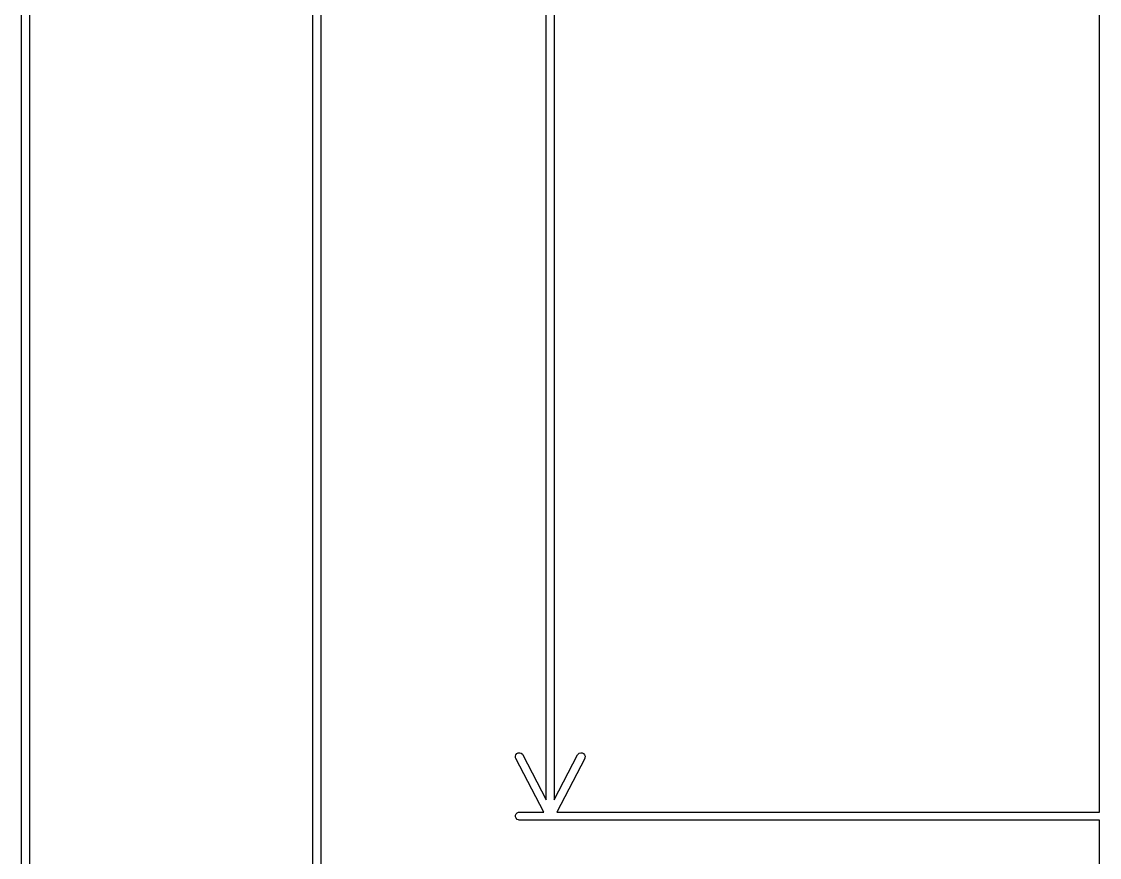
# Model space of a CAD drawing. Extents: x -1.87 to 5.38, y -0.7 to 4.07.
# Drawn here: x -1.808 to -1.003, y 0.458 to 1.082 of the extents above; entities that cross this region are included whole.
import ezdxf

# ---------------------------------------------------------------- set-up
doc = ezdxf.new("R2010")
doc.units = 0
doc.header["$MEASUREMENT"] = 0
doc.layers.add('BLACK', color=7, linetype='CONTINUOUS')

msp = doc.modelspace()

# ---------------------------------------------------------------- linework, layer by layer
at = {"layer": 'BLACK', "linetype": 'CONTINUOUS'}
for p, q in [((-1.80764, 0.01226), (-1.80764, 3.36805)), ((-1.80173, 3.36805), (-1.80173, 0.01226)), ((-1.59012, 0.10055), (-1.59012, 3.27642)), ((-1.58421, 3.27642), (-1.58421, 0.10055)), ((-1.00295, 0.49144), (-1.00295, 2.88553)), ((-1.41591, 0.50055), (-1.41591, 2.87642)), ((-1.41, 2.87642), (-1.41, 0.50055)), ((-1.43898, 0.53316), (-1.43863, 0.53426)), ((-1.43887, 0.53201), (-1.43898, 0.53316)), ((-1.43866, 0.53147), (-1.43887, 0.53201)), ((-1.41782, 0.49144), (-1.43866, 0.53147)), ((-1.43863, 0.53426), (-1.43789, 0.53514)), ((-1.43789, 0.53514), (-1.43687, 0.53567)), ((-1.43687, 0.53567), (-1.43572, 0.53577)), ((-1.43572, 0.53577), (-1.43462, 0.53542)), ((-1.43462, 0.53542), (-1.43374, 0.53468)), ((-1.43374, 0.53468), (-1.43342, 0.5342)), ((-1.43342, 0.5342), (-1.41591, 0.50055)), ((-1.41, 0.50055), (-1.39248, 0.5342)), ((-1.38725, 0.53147), (-1.40809, 0.49144)), ((-1.39248, 0.5342), (-1.39217, 0.53468)), ((-1.39217, 0.53468), (-1.39129, 0.53542)), ((-1.39129, 0.53542), (-1.39019, 0.53577)), ((-1.39019, 0.53577), (-1.38904, 0.53567)), ((-1.38904, 0.53567), (-1.38802, 0.53514)), ((-1.38802, 0.53514), (-1.38728, 0.53426)), ((-1.38728, 0.53426), (-1.38693, 0.53316)), ((-1.38703, 0.53201), (-1.38725, 0.53147)), ((-1.38693, 0.53316), (-1.38703, 0.53201)), ((-1.4385, 0.49012), (-1.43768, 0.49094)), ((-1.43768, 0.49094), (-1.43662, 0.49138)), ((-1.43662, 0.49138), (-1.43604, 0.49144)), ((-1.43604, 0.49144), (-1.41782, 0.49144)), ((-1.40809, 0.49144), (-1.00295, 0.49144)), ((-1.43894, 0.48906), (-1.4385, 0.49012)), ((-1.43894, 0.48791), (-1.43894, 0.48906)), ((-1.4385, 0.48684), (-1.43894, 0.48791)), ((-1.43768, 0.48603), (-1.4385, 0.48684)), ((-1.43662, 0.48559), (-1.43768, 0.48603)), ((-1.43604, 0.48553), (-1.43662, 0.48559)), ((-1.00295, 0.48553), (-1.43604, 0.48553)), ((-1.00295, 0.09144), (-1.00295, 0.48553))]:
    msp.add_line(p, q, dxfattribs=at)

doc.saveas('drawing.dxf')
